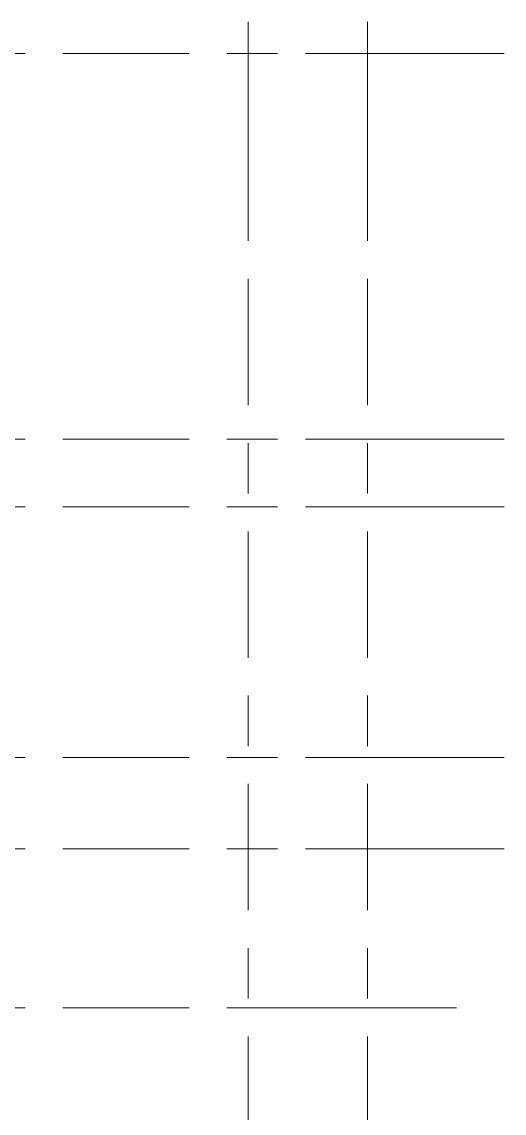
# Model space of a CAD drawing. Header units: millimetres. Extents: x 855 to 103073, y -1987 to 27400.
# Drawn here: x 36959 to 43027, y 13678 to 27398 of the extents above; entities that cross this region are included whole.
import ezdxf

# ---------------------------------------------------------------- set-up
doc = ezdxf.new("R2010")
doc.units = ezdxf.units.MM
doc.linetypes.add('Осевая', pattern=[3175, 635, -476.25, 1587.5, -476.25])
doc.layers.add('Оси', color=7, linetype='Continuous', lineweight=9)
doc.layers.add('Оси-2', color=7, linetype='Осевая', lineweight=9)

msp = doc.modelspace()

# ---------------------------------------------------------------- linework, layer by layer
at = {"layer": 'Оси'}
for p, q in [((39807.4, 24898.1), (39807.4, 27398.1)), ((41307.4, 24898.1), (41307.4, 27398.1)), ((40527.4, 27000), (43027.4, 27000)), ((40527.4, 22150), (43027.4, 22150)), ((40527.4, 21300), (43027.4, 21300)), ((40527.4, 18150), (43027.4, 18150)), ((40527.4, 17000), (43027.4, 17000)), ((39927.4, 15000), (42427.4, 15000))]:
    msp.add_line(p, q, dxfattribs=at)
at = {"layer": 'Оси-2'}
for p, q in [((23664.7, 27000), (40527.4, 27000)), ((39807.4, 8767.7), (39807.4, 24898.1)), ((41307.4, 8767.7), (41307.4, 24898.1)), ((23664.7, 22150), (40527.4, 22150)), ((23664.7, 21300), (40527.4, 21300)), ((23664.7, 18150), (40527.4, 18150)), ((23664.7, 17000), (40527.4, 17000)), ((23664.7, 15000), (39927.4, 15000))]:
    msp.add_line(p, q, dxfattribs=at)

doc.saveas('drawing.dxf')
